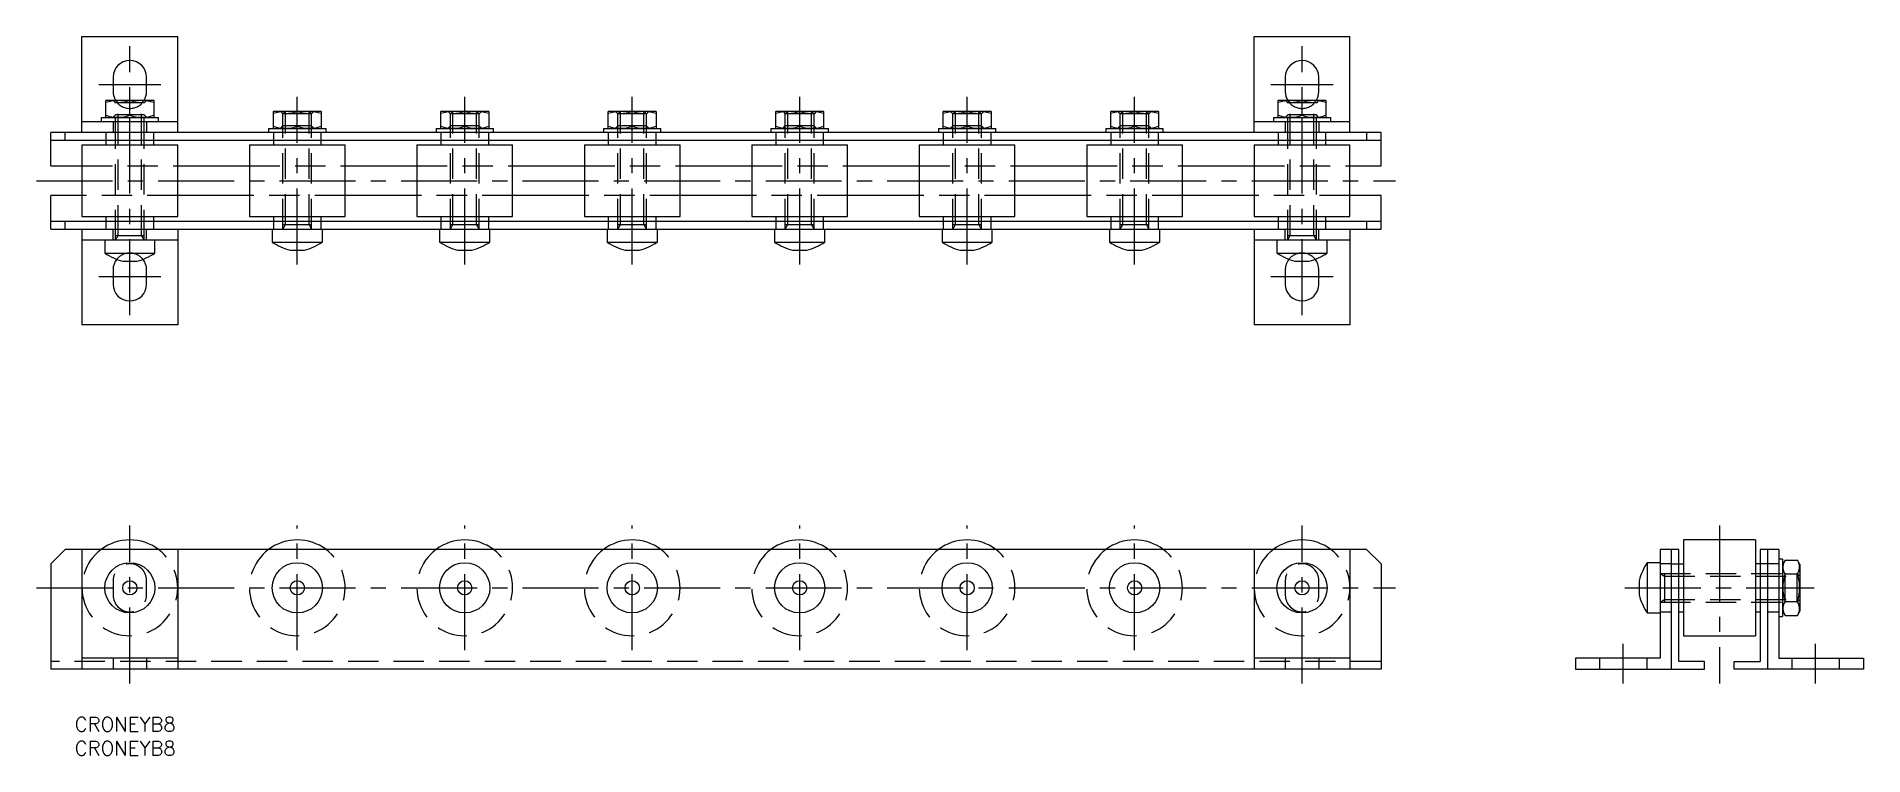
# Model space of a CAD drawing. Extents: x -3 to 379, y -8 to 142.
import ezdxf

# ---------------------------------------------------------------- set-up
doc = ezdxf.new("R2010")
doc.units = 0
doc.header["$LTSCALE"] = 0.5
doc.linetypes.add('CENTER', pattern=[50.8, 31.75, -6.35, 6.35, -6.35])
doc.linetypes.add('DASHED', pattern=[19.05, 12.7, -6.35])
for name, color, linetype in [('MSM_CENTER', 1, 'CENTER'), ('MSM_CONTINUOUS', 7, 'CONTINUOUS'), ('MSM_DASHED', 4, 'DASHED'), ('MSM_PART_NUMBER', 7, 'CONTINUOUS')]:
    doc.layers.add(name, color=color, linetype=linetype)
doc.styles.get("Standard").update_dxf_attribs({"font": 'txt.shx', "height": 3, "bigfont": 'bigfont.shx'})

# ---------------------------------------------------------------- blocks, each defined once
blk = doc.blocks.new('*U45')
at = {"layer": 'MSM_PART_NUMBER'}
blk.add_text('CRONEYB8', height=3, dxfattribs=at).set_placement((5, -3))
blk = doc.blocks.new('*U46')
at = {"layer": 'MSM_PART_NUMBER'}
blk.add_text('CRONEYB8', height=3, dxfattribs=at).set_placement((5, -8))

msp = doc.modelspace()

# ---------------------------------------------------------------- linework, layer by layer
at = {"layer": 'MSM_CENTER'}
for p, q in [((16.5, 83.91), (16.5, 140.11)), ((261.5, 83.91), (261.5, 140.11)), ((10, 132.11), (23, 132.11)), ((255, 132.11), (268, 132.11)), ((51.5, 94.51), (51.5, 129.51)), ((86.5, 94.51), (86.5, 129.51)), ((121.5, 94.51), (121.5, 129.51)), ((156.5, 94.51), (156.5, 129.51)), ((191.5, 94.51), (191.5, 129.51)), ((226.5, 94.51), (226.5, 129.51)), ((-3, 112.01), (281, 112.01)), ((23, 91.91), (10, 91.91)), ((268, 91.91), (255, 91.91)), ((16.5, 7), (16.5, 40)), ((51.5, 14), (51.5, 40)), ((86.5, 14), (86.5, 40)), ((121.5, 14), (121.5, 40)), ((156.5, 14), (156.5, 40)), ((191.5, 14), (191.5, 40)), ((226.5, 14), (226.5, 40)), ((261.5, 7), (261.5, 40)), ((348.74, 40), (348.74, 7)), ((-3, 27), (281, 27)), ((328.94, 27), (368.54, 27)), ((328.64, 7), (328.64, 15.3)), ((368.84, 7), (368.84, 15.3))]:
    msp.add_line(p, q, dxfattribs=at)
at = {"layer": 'MSM_CONTINUOUS'}
for p, q in [((6.5, 122.11), (6.5, 142.11)), ((6.5, 142.11), (26.5, 142.11)), ((26.5, 122.11), (26.5, 142.11)), ((251.5, 122.11), (251.5, 142.11)), ((251.5, 142.11), (271.5, 142.11)), ((271.5, 122.11), (271.5, 142.11)), ((13, 133.61), (13, 130.61)), ((20, 130.61), (20, 133.61)), ((258, 133.61), (258, 130.61)), ((265, 130.61), (265, 133.61)), ((11.6, 128.81), (11.5, 128.75)), ((11.5, 125.27), (11.5, 128.75)), ((11.6, 128.81), (21.4, 128.81)), ((16.5, 125.72), (16.5, 128.31)), ((21.5, 128.75), (21.4, 128.81)), ((21.5, 128.75), (21.5, 125.27)), ((46.6, 126.51), (46.5, 126.45)), ((46.5, 122.97), (46.5, 126.45)), ((46.6, 126.51), (56.4, 126.51)), ((51.5, 123.42), (51.5, 126.01)), ((56.5, 126.45), (56.4, 126.51)), ((56.5, 126.45), (56.5, 122.97)), ((81.6, 126.51), (81.5, 126.45)), ((81.5, 122.97), (81.5, 126.45)), ((81.6, 126.51), (91.4, 126.51)), ((86.5, 123.42), (86.5, 126.01)), ((91.5, 126.45), (91.4, 126.51)), ((91.5, 126.45), (91.5, 122.97)), ((116.6, 126.51), (116.5, 126.45)), ((116.5, 122.97), (116.5, 126.45)), ((116.6, 126.51), (126.4, 126.51)), ((121.5, 123.42), (121.5, 126.01)), ((126.5, 126.45), (126.4, 126.51)), ((126.5, 126.45), (126.5, 122.97)), ((151.6, 126.51), (151.5, 126.45)), ((151.5, 122.97), (151.5, 126.45)), ((151.6, 126.51), (161.4, 126.51)), ((156.5, 123.42), (156.5, 126.01)), ((161.5, 126.45), (161.4, 126.51)), ((161.5, 126.45), (161.5, 122.97)), ((186.6, 126.51), (186.5, 126.45)), ((186.5, 122.97), (186.5, 126.45)), ((186.6, 126.51), (196.4, 126.51)), ((191.5, 123.42), (191.5, 126.01)), ((196.5, 126.45), (196.4, 126.51)), ((196.5, 126.45), (196.5, 122.97)), ((221.6, 126.51), (221.5, 126.45)), ((221.5, 122.97), (221.5, 126.45)), ((221.6, 126.51), (231.4, 126.51)), ((226.5, 123.42), (226.5, 126.01)), ((231.5, 126.45), (231.4, 126.51)), ((231.5, 126.45), (231.5, 122.97)), ((256.6, 128.81), (256.5, 128.75)), ((256.5, 125.27), (256.5, 128.75)), ((256.6, 128.81), (266.4, 128.81)), ((261.5, 125.72), (261.5, 128.31)), ((266.5, 128.75), (266.4, 128.81)), ((266.5, 128.75), (266.5, 125.27)), ((6.5, 124.41), (26.5, 124.41)), ((10.5, 125.21), (10.5, 124.41)), ((10.5, 125.21), (22.5, 125.21)), ((11.5, 125.27), (11.6, 125.21)), ((21.4, 125.21), (21.5, 125.27)), ((22.5, 124.41), (22.5, 125.21)), ((45.5, 122.91), (45.5, 122.11)), ((45.5, 122.91), (57.5, 122.91)), ((46.5, 122.97), (46.6, 122.91)), ((56.4, 122.91), (56.5, 122.97)), ((57.5, 122.11), (57.5, 122.91)), ((80.5, 122.91), (80.5, 122.11)), ((80.5, 122.91), (92.5, 122.91)), ((81.5, 122.97), (81.6, 122.91)), ((91.4, 122.91), (91.5, 122.97)), ((92.5, 122.11), (92.5, 122.91)), ((115.5, 122.91), (115.5, 122.11)), ((115.5, 122.91), (127.5, 122.91)), ((116.5, 122.97), (116.6, 122.91)), ((126.4, 122.91), (126.5, 122.97)), ((127.5, 122.11), (127.5, 122.91)), ((150.5, 122.91), (150.5, 122.11)), ((150.5, 122.91), (162.5, 122.91)), ((151.5, 122.97), (151.6, 122.91)), ((161.4, 122.91), (161.5, 122.97)), ((162.5, 122.11), (162.5, 122.91)), ((185.5, 122.91), (185.5, 122.11)), ((185.5, 122.91), (197.5, 122.91)), ((186.5, 122.97), (186.6, 122.91)), ((196.4, 122.91), (196.5, 122.97)), ((197.5, 122.11), (197.5, 122.91)), ((220.5, 122.91), (220.5, 122.11)), ((220.5, 122.91), (232.5, 122.91)), ((221.5, 122.97), (221.6, 122.91)), ((231.4, 122.91), (231.5, 122.97)), ((232.5, 122.11), (232.5, 122.91)), ((251.5, 124.41), (271.5, 124.41)), ((255.5, 125.21), (255.5, 124.41)), ((255.5, 125.21), (267.5, 125.21)), ((256.5, 125.27), (256.6, 125.21)), ((266.4, 125.21), (266.5, 125.27)), ((267.5, 124.41), (267.5, 125.21)), ((278, 122.11), (0, 122.11)), ((0, 115.11), (0, 122.11)), ((0, 120.51), (278, 120.51)), ((3, 120.51), (3, 122.11)), ((6.5, 119.51), (6.5, 104.51)), ((6.5, 119.51), (26.5, 119.51)), ((11.5, 120.51), (11.5, 119.51)), ((21.5, 119.51), (21.5, 120.51)), ((26.5, 104.51), (26.5, 119.51)), ((41.5, 119.51), (41.5, 104.51)), ((41.5, 119.51), (61.5, 119.51)), ((46.5, 120.51), (46.5, 119.51)), ((56.5, 119.51), (56.5, 120.51)), ((61.5, 104.51), (61.5, 119.51)), ((76.5, 119.51), (76.5, 104.51)), ((76.5, 119.51), (96.5, 119.51)), ((81.5, 120.51), (81.5, 119.51)), ((91.5, 119.51), (91.5, 120.51)), ((96.5, 104.51), (96.5, 119.51)), ((111.5, 119.51), (111.5, 104.51)), ((111.5, 119.51), (131.5, 119.51)), ((116.5, 120.51), (116.5, 119.51)), ((126.5, 119.51), (126.5, 120.51)), ((131.5, 104.51), (131.5, 119.51)), ((146.5, 119.51), (146.5, 104.51)), ((146.5, 119.51), (166.5, 119.51)), ((151.5, 120.51), (151.5, 119.51)), ((161.5, 119.51), (161.5, 120.51)), ((166.5, 104.51), (166.5, 119.51)), ((181.5, 119.51), (181.5, 104.51)), ((181.5, 119.51), (201.5, 119.51)), ((186.5, 120.51), (186.5, 119.51)), ((196.5, 119.51), (196.5, 120.51)), ((201.5, 104.51), (201.5, 119.51)), ((216.5, 119.51), (216.5, 104.51)), ((216.5, 119.51), (236.5, 119.51)), ((221.5, 120.51), (221.5, 119.51)), ((231.5, 119.51), (231.5, 120.51)), ((236.5, 104.51), (236.5, 119.51)), ((251.5, 119.51), (251.5, 104.51)), ((251.5, 119.51), (271.5, 119.51)), ((256.5, 120.51), (256.5, 119.51)), ((266.5, 119.51), (266.5, 120.51)), ((271.5, 104.51), (271.5, 119.51)), ((275, 122.11), (275, 120.51)), ((278, 115.11), (278, 122.11)), ((0, 115.11), (6.5, 115.11)), ((26.5, 115.11), (41.5, 115.11)), ((61.5, 115.11), (76.5, 115.11)), ((96.5, 115.11), (111.5, 115.11)), ((131.5, 115.11), (146.5, 115.11)), ((166.5, 115.11), (181.5, 115.11)), ((201.5, 115.11), (216.5, 115.11)), ((236.5, 115.11), (251.5, 115.11)), ((271.5, 115.11), (278, 115.11)), ((6.5, 108.91), (0, 108.91)), ((0, 101.91), (0, 108.91)), ((41.5, 108.91), (26.5, 108.91)), ((76.5, 108.91), (61.5, 108.91)), ((111.5, 108.91), (96.5, 108.91)), ((146.5, 108.91), (131.5, 108.91)), ((181.5, 108.91), (166.5, 108.91)), ((216.5, 108.91), (201.5, 108.91)), ((251.5, 108.91), (236.5, 108.91)), ((278, 108.91), (271.5, 108.91)), ((278, 101.91), (278, 108.91)), ((278, 103.51), (0, 103.51)), ((3, 101.91), (3, 103.51)), ((6.5, 104.51), (26.5, 104.51)), ((11.5, 104.51), (11.5, 103.51)), ((21.5, 103.51), (21.5, 104.51)), ((41.5, 104.51), (61.5, 104.51)), ((46.5, 104.51), (46.5, 103.51)), ((56.5, 103.51), (56.5, 104.51)), ((76.5, 104.51), (96.5, 104.51)), ((81.5, 104.51), (81.5, 103.51)), ((91.5, 103.51), (91.5, 104.51)), ((111.5, 104.51), (131.5, 104.51)), ((116.5, 104.51), (116.5, 103.51)), ((126.5, 103.51), (126.5, 104.51)), ((146.5, 104.51), (166.5, 104.51)), ((151.5, 104.51), (151.5, 103.51)), ((161.5, 103.51), (161.5, 104.51)), ((181.5, 104.51), (201.5, 104.51)), ((186.5, 104.51), (186.5, 103.51)), ((196.5, 103.51), (196.5, 104.51)), ((216.5, 104.51), (236.5, 104.51)), ((221.5, 104.51), (221.5, 103.51)), ((231.5, 103.51), (231.5, 104.51)), ((251.5, 104.51), (271.5, 104.51)), ((256.5, 104.51), (256.5, 103.51)), ((266.5, 103.51), (266.5, 104.51)), ((275, 103.51), (275, 101.91)), ((0, 101.91), (278, 101.91)), ((6.5, 101.91), (6.5, 81.91)), ((26.5, 99.61), (6.5, 99.61)), ((11.25, 99.61), (11.25, 96.9)), ((21.75, 96.9), (21.75, 99.61)), ((26.5, 101.91), (26.5, 81.91)), ((46.25, 101.91), (46.25, 99.2)), ((56.75, 99.2), (56.75, 101.91)), ((81.25, 101.91), (81.25, 99.2)), ((91.75, 99.2), (91.75, 101.91)), ((116.25, 101.91), (116.25, 99.2)), ((126.75, 99.2), (126.75, 101.91)), ((151.25, 101.91), (151.25, 99.2)), ((161.75, 99.2), (161.75, 101.91)), ((186.25, 101.91), (186.25, 99.2)), ((196.75, 99.2), (196.75, 101.91)), ((221.25, 101.91), (221.25, 99.2)), ((231.75, 99.2), (231.75, 101.91)), ((251.5, 101.91), (251.5, 81.91)), ((271.5, 99.61), (251.5, 99.61)), ((256.25, 99.61), (256.25, 96.9)), ((266.75, 96.9), (266.75, 99.61)), ((271.5, 101.91), (271.5, 81.91)), ((11.25, 96.9), (21.75, 96.9)), ((46.25, 99.2), (56.75, 99.2)), ((50.01, 97.51), (52.99, 97.51)), ((81.25, 99.2), (91.75, 99.2)), ((85.01, 97.51), (87.99, 97.51)), ((116.25, 99.2), (126.75, 99.2)), ((120.01, 97.51), (122.99, 97.51)), ((151.25, 99.2), (161.75, 99.2)), ((155.01, 97.51), (157.99, 97.51)), ((186.25, 99.2), (196.75, 99.2)), ((190.01, 97.51), (192.99, 97.51)), ((221.25, 99.2), (231.75, 99.2)), ((225.01, 97.51), (227.99, 97.51)), ((256.25, 96.9), (266.75, 96.9)), ((13, 93.41), (13, 90.41)), ((15.01, 95.21), (17.99, 95.21)), ((20, 90.41), (20, 93.41)), ((258, 93.41), (258, 90.41)), ((260.01, 95.21), (262.99, 95.21)), ((265, 90.41), (265, 93.41)), ((26.5, 81.91), (6.5, 81.91)), ((271.5, 81.91), (251.5, 81.91)), ((0, 32), (3, 35)), ((275, 35), (3, 35)), ((6.5, 35), (6.5, 10)), ((26.5, 35), (26.5, 10)), ((251.5, 35), (251.5, 10)), ((271.5, 35), (271.5, 10)), ((275, 35), (278, 32)), ((340.24, 35), (336.34, 35)), ((336.34, 35), (336.34, 12.3)), ((338.64, 35), (338.64, 10)), ((340.24, 11.6), (340.24, 35)), ((341.24, 37), (341.24, 17)), ((356.24, 37), (341.24, 37)), ((356.24, 37), (356.24, 17)), ((357.24, 35), (357.24, 11.6)), ((361.14, 35), (357.24, 35)), ((358.84, 10), (358.84, 35)), ((361.14, 35), (361.14, 12.3)), ((0, 32), (0, 10)), ((278, 32), (278, 10)), ((333.63, 32.25), (333.63, 21.75)), ((336.34, 32.25), (333.63, 32.25)), ((338.64, 32), (341.24, 32)), ((358.84, 32), (356.24, 32)), ((361.94, 33), (361.14, 33)), ((361.94, 33), (361.94, 21)), ((362.44, 32.77), (361.94, 31.9)), ((362.44, 32.77), (365.03, 32.77)), ((365.54, 31.9), (365.03, 32.77)), ((365.54, 31.9), (365.54, 22.1)), ((331.94, 28.49), (331.94, 25.51)), ((362.44, 29.89), (365.03, 29.89)), ((362.44, 24.11), (365.03, 24.11)), ((333.63, 21.75), (336.34, 21.75)), ((340.24, 22), (341.24, 22)), ((356.24, 22), (357.24, 22)), ((361.14, 21), (361.94, 21)), ((361.94, 22.1), (362.44, 21.23)), ((362.44, 21.23), (365.03, 21.23)), ((365.03, 21.23), (365.54, 22.1)), ((341.24, 17), (356.24, 17)), ((26.5, 12.3), (6.5, 12.3)), ((271.5, 12.3), (251.5, 12.3)), ((336.34, 12.3), (318.64, 12.3)), ((318.64, 12.3), (318.64, 10)), ((345.64, 11.6), (340.24, 11.6)), ((345.64, 10), (345.64, 11.6)), ((351.84, 11.6), (357.24, 11.6)), ((351.84, 10), (351.84, 11.6)), ((361.14, 12.3), (378.84, 12.3)), ((378.84, 12.3), (378.84, 10)), ((278, 10), (0, 10)), ((318.64, 10), (345.64, 10)), ((378.84, 10), (351.84, 10))]:
    msp.add_line(p, q, dxfattribs=at)
for centre, radius in [((16.5, 27), 5.25), ((51.5, 27), 5.25), ((86.5, 27), 5.25), ((121.5, 27), 5.25), ((156.5, 27), 5.25), ((191.5, 27), 5.25), ((226.5, 27), 5.25), ((261.5, 27), 5.25), ((16.5, 27), 1.49), ((51.5, 27), 1.49), ((86.5, 27), 1.49), ((121.5, 27), 1.49), ((156.5, 27), 1.49), ((191.5, 27), 1.49), ((226.5, 27), 1.49), ((261.5, 27), 1.49)]:
    msp.add_circle(centre, radius, dxfattribs=at)
for centre, radius, start, end in [((16.5, 133.61), 3.5, 0, 180), ((261.5, 133.61), 3.5, 0, 180), ((16.5, 130.61), 3.5, 180, 210.9497), ((16.5, 130.61), 3.5, 329.0503, 0), ((261.5, 130.61), 3.5, 180, 210.9497), ((261.5, 130.61), 3.5, 329.0503, 0), ((14, 121.38), 7.37, 70.1592, 109.8408), ((19, 121.38), 7.37, 70.1592, 109.8408), ((49, 119.08), 7.37, 70.1592, 109.8408), ((54, 119.08), 7.37, 70.1592, 109.8408), ((84, 119.08), 7.37, 70.1592, 109.8408), ((89, 119.08), 7.37, 70.1592, 109.8408), ((119, 119.08), 7.37, 70.1592, 109.8408), ((124, 119.08), 7.37, 70.1592, 109.8408), ((154, 119.08), 7.37, 70.1592, 109.8408), ((159, 119.08), 7.37, 70.1592, 109.8408), ((189, 119.08), 7.37, 70.1592, 109.8408), ((194, 119.08), 7.37, 70.1592, 109.8408), ((224, 119.08), 7.37, 70.1592, 109.8408), ((229, 119.08), 7.37, 70.1592, 109.8408), ((259, 121.38), 7.37, 70.1592, 109.8408), ((264, 121.38), 7.37, 70.1592, 109.8408), ((14, 132.64), 7.37, 250.1592, 289.8408), ((19, 132.64), 7.37, 250.1592, 289.8408), ((49, 130.34), 7.37, 250.1592, 289.8408), ((54, 130.34), 7.37, 250.1592, 289.8408), ((84, 130.34), 7.37, 250.1592, 289.8408), ((89, 130.34), 7.37, 250.1592, 289.8408), ((119, 130.34), 7.37, 250.1592, 289.8408), ((124, 130.34), 7.37, 250.1592, 289.8408), ((154, 130.34), 7.37, 250.1592, 289.8408), ((159, 130.34), 7.37, 250.1592, 289.8408), ((189, 130.34), 7.37, 250.1592, 289.8408), ((194, 130.34), 7.37, 250.1592, 289.8408), ((224, 130.34), 7.37, 250.1592, 289.8408), ((229, 130.34), 7.37, 250.1592, 289.8408), ((259, 132.64), 7.37, 250.1592, 289.8408), ((264, 132.64), 7.37, 250.1592, 289.8408), ((18.04, 106.95), 12.12, 235.9445, 255.5214), ((16.5, 93.41), 3.5, 141.2477, 180), ((14.96, 106.95), 12.12, 284.4786, 304.0555), ((16.5, 93.41), 3.5, 0, 38.7523), ((53.04, 109.25), 12.12, 235.9445, 255.5214), ((49.96, 109.25), 12.12, 284.4786, 304.0555), ((88.04, 109.25), 12.12, 235.9445, 255.5214), ((84.96, 109.25), 12.12, 284.4786, 304.0555), ((123.04, 109.25), 12.12, 235.9445, 255.5214), ((119.96, 109.25), 12.12, 284.4786, 304.0555), ((158.04, 109.25), 12.12, 235.9445, 255.5214), ((154.96, 109.25), 12.12, 284.4786, 304.0555), ((193.04, 109.25), 12.12, 235.9445, 255.5214), ((189.96, 109.25), 12.12, 284.4786, 304.0555), ((228.04, 109.25), 12.12, 235.9445, 255.5214), ((224.96, 109.25), 12.12, 284.4786, 304.0555), ((263.04, 106.95), 12.12, 235.9445, 255.5214), ((261.5, 93.41), 3.5, 141.2477, 180), ((259.96, 106.95), 12.12, 284.4786, 304.0555), ((261.5, 93.41), 3.5, 0, 38.7523), ((16.5, 90.41), 3.5, 180, 0), ((261.5, 90.41), 3.5, 180, 0), ((16.5, 27), 10, 53.1301, 126.8699), ((51.5, 27), 10, 53.1301, 126.8699), ((86.5, 27), 10, 53.1301, 126.8699), ((121.5, 27), 10, 53.1301, 126.8699), ((156.5, 27), 10, 53.1301, 126.8699), ((191.5, 27), 10, 53.1301, 126.8699), ((226.5, 27), 10, 53.1301, 126.8699), ((261.5, 27), 10, 53.1301, 126.8699), ((343.67, 25.46), 12.12, 145.9445, 165.5214), ((364.55, 31.33), 2.56, 154.3574, 214.3573), ((362.92, 31.33), 2.56, 325.6427, 25.6426), ((371.6, 27), 9.61, 162.5124, 197.4876), ((355.87, 27), 9.61, 342.5124, 17.4876), ((343.67, 28.54), 12.12, 194.4786, 214.0555), ((364.55, 22.67), 2.56, 145.6427, 205.6426), ((362.92, 22.67), 2.56, 334.3574, 34.3573)]:
    msp.add_arc(centre, radius, start, end, dxfattribs=at)
at = {"layer": 'MSM_DASHED'}
for p, q in [((12.96, 128.81), (13.5, 128.27)), ((14.04, 128.81), (13.5, 128.27)), ((19.5, 128.27), (13.5, 128.27)), ((13.5, 99.61), (13.5, 128.27)), ((14.04, 100.55), (14.04, 128.81)), ((18.96, 128.81), (19.5, 128.27)), ((18.96, 100.55), (18.96, 128.81)), ((20.04, 128.81), (19.5, 128.27)), ((19.5, 99.61), (19.5, 128.27)), ((47.96, 126.51), (48.5, 125.97)), ((49.04, 126.51), (48.5, 125.97)), ((49.04, 102.85), (49.04, 126.51)), ((53.96, 126.51), (54.5, 125.97)), ((53.96, 102.85), (53.96, 126.51)), ((55.04, 126.51), (54.5, 125.97)), ((82.96, 126.51), (83.5, 125.97)), ((84.04, 126.51), (83.5, 125.97)), ((84.04, 102.85), (84.04, 126.51)), ((88.96, 126.51), (89.5, 125.97)), ((88.96, 102.85), (88.96, 126.51)), ((90.04, 126.51), (89.5, 125.97)), ((117.96, 126.51), (118.5, 125.97)), ((119.04, 126.51), (118.5, 125.97)), ((119.04, 102.85), (119.04, 126.51)), ((123.96, 126.51), (124.5, 125.97)), ((123.96, 102.85), (123.96, 126.51)), ((125.04, 126.51), (124.5, 125.97)), ((152.96, 126.51), (153.5, 125.97)), ((154.04, 126.51), (153.5, 125.97)), ((154.04, 102.85), (154.04, 126.51)), ((158.96, 126.51), (159.5, 125.97)), ((158.96, 102.85), (158.96, 126.51)), ((160.04, 126.51), (159.5, 125.97)), ((187.96, 126.51), (188.5, 125.97)), ((189.04, 126.51), (188.5, 125.97)), ((189.04, 102.85), (189.04, 126.51)), ((193.96, 126.51), (194.5, 125.97)), ((193.96, 102.85), (193.96, 126.51)), ((195.04, 126.51), (194.5, 125.97)), ((222.96, 126.51), (223.5, 125.97)), ((224.04, 126.51), (223.5, 125.97)), ((224.04, 102.85), (224.04, 126.51)), ((228.96, 126.51), (229.5, 125.97)), ((228.96, 102.85), (228.96, 126.51)), ((230.04, 126.51), (229.5, 125.97)), ((257.96, 128.81), (258.5, 128.27)), ((259.04, 128.81), (258.5, 128.27)), ((258.5, 99.61), (258.5, 128.27)), ((264.5, 128.27), (258.5, 128.27)), ((259.04, 100.55), (259.04, 128.81)), ((263.96, 100.55), (263.96, 128.81)), ((263.96, 128.81), (264.5, 128.27)), ((265.04, 128.81), (264.5, 128.27)), ((264.5, 99.61), (264.5, 128.27)), ((12.96, 125.21), (13.5, 125.75)), ((13, 124.41), (13, 122.11)), ((19.5, 125.75), (13.5, 125.75)), ((20.04, 125.21), (19.5, 125.75)), ((20, 124.41), (20, 122.11)), ((47.96, 122.91), (48.5, 123.45)), ((54.5, 125.97), (48.5, 125.97)), ((48.5, 101.91), (48.5, 125.97)), ((54.5, 123.45), (48.5, 123.45)), ((54.5, 101.91), (54.5, 125.97)), ((55.04, 122.91), (54.5, 123.45)), ((82.96, 122.91), (83.5, 123.45)), ((89.5, 125.97), (83.5, 125.97)), ((83.5, 101.91), (83.5, 125.97)), ((89.5, 123.45), (83.5, 123.45)), ((89.5, 101.91), (89.5, 125.97)), ((90.04, 122.91), (89.5, 123.45)), ((117.96, 122.91), (118.5, 123.45)), ((124.5, 125.97), (118.5, 125.97)), ((118.5, 101.91), (118.5, 125.97)), ((124.5, 123.45), (118.5, 123.45)), ((124.5, 101.91), (124.5, 125.97)), ((125.04, 122.91), (124.5, 123.45)), ((152.96, 122.91), (153.5, 123.45)), ((159.5, 125.97), (153.5, 125.97)), ((153.5, 101.91), (153.5, 125.97)), ((159.5, 123.45), (153.5, 123.45)), ((159.5, 101.91), (159.5, 125.97)), ((160.04, 122.91), (159.5, 123.45)), ((187.96, 122.91), (188.5, 123.45)), ((194.5, 125.97), (188.5, 125.97)), ((188.5, 101.91), (188.5, 125.97)), ((194.5, 123.45), (188.5, 123.45)), ((194.5, 101.91), (194.5, 125.97)), ((195.04, 122.91), (194.5, 123.45)), ((222.96, 122.91), (223.5, 123.45)), ((229.5, 125.97), (223.5, 125.97)), ((223.5, 101.91), (223.5, 125.97)), ((229.5, 123.45), (223.5, 123.45)), ((229.5, 101.91), (229.5, 125.97)), ((230.04, 122.91), (229.5, 123.45)), ((257.96, 125.21), (258.5, 125.75)), ((258, 124.41), (258, 122.11)), ((264.5, 125.75), (258.5, 125.75)), ((265.04, 125.21), (264.5, 125.75)), ((265, 124.41), (265, 122.11)), ((11.5, 122.11), (11.5, 120.51)), ((21.5, 120.51), (21.5, 122.11)), ((46.5, 122.11), (46.5, 120.51)), ((56.5, 120.51), (56.5, 122.11)), ((81.5, 122.11), (81.5, 120.51)), ((91.5, 120.51), (91.5, 122.11)), ((116.5, 122.11), (116.5, 120.51)), ((126.5, 120.51), (126.5, 122.11)), ((151.5, 122.11), (151.5, 120.51)), ((161.5, 120.51), (161.5, 122.11)), ((186.5, 122.11), (186.5, 120.51)), ((196.5, 120.51), (196.5, 122.11)), ((221.5, 122.11), (221.5, 120.51)), ((231.5, 120.51), (231.5, 122.11)), ((256.5, 122.11), (256.5, 120.51)), ((266.5, 120.51), (266.5, 122.11)), ((6.5, 115.11), (26.5, 115.11)), ((41.5, 115.11), (61.5, 115.11)), ((76.5, 115.11), (96.5, 115.11)), ((111.5, 115.11), (131.5, 115.11)), ((146.5, 115.11), (166.5, 115.11)), ((181.5, 115.11), (201.5, 115.11)), ((216.5, 115.11), (236.5, 115.11)), ((251.5, 115.11), (271.5, 115.11)), ((26.5, 108.91), (6.5, 108.91)), ((61.5, 108.91), (41.5, 108.91)), ((96.5, 108.91), (76.5, 108.91)), ((131.5, 108.91), (111.5, 108.91)), ((166.5, 108.91), (146.5, 108.91)), ((201.5, 108.91), (181.5, 108.91)), ((236.5, 108.91), (216.5, 108.91)), ((271.5, 108.91), (251.5, 108.91)), ((11.5, 103.51), (11.5, 101.91)), ((21.5, 101.91), (21.5, 103.51)), ((46.5, 103.51), (46.5, 101.91)), ((56.5, 101.91), (56.5, 103.51)), ((81.5, 103.51), (81.5, 101.91)), ((91.5, 101.91), (91.5, 103.51)), ((116.5, 103.51), (116.5, 101.91)), ((126.5, 101.91), (126.5, 103.51)), ((151.5, 103.51), (151.5, 101.91)), ((161.5, 101.91), (161.5, 103.51)), ((186.5, 103.51), (186.5, 101.91)), ((196.5, 101.91), (196.5, 103.51)), ((221.5, 103.51), (221.5, 101.91)), ((231.5, 101.91), (231.5, 103.51)), ((256.5, 103.51), (256.5, 101.91)), ((266.5, 101.91), (266.5, 103.51)), ((13, 99.61), (13, 101.91)), ((13.5, 100.55), (19.5, 100.55)), ((13.5, 99.61), (14.04, 100.55)), ((19.5, 99.61), (18.96, 100.55)), ((20, 99.61), (20, 101.91)), ((48.5, 102.85), (54.5, 102.85)), ((48.5, 101.91), (49.04, 102.85)), ((54.5, 101.91), (53.96, 102.85)), ((83.5, 102.85), (89.5, 102.85)), ((83.5, 101.91), (84.04, 102.85)), ((89.5, 101.91), (88.96, 102.85)), ((118.5, 102.85), (124.5, 102.85)), ((118.5, 101.91), (119.04, 102.85)), ((124.5, 101.91), (123.96, 102.85)), ((153.5, 102.85), (159.5, 102.85)), ((153.5, 101.91), (154.04, 102.85)), ((159.5, 101.91), (158.96, 102.85)), ((188.5, 102.85), (194.5, 102.85)), ((188.5, 101.91), (189.04, 102.85)), ((194.5, 101.91), (193.96, 102.85)), ((223.5, 102.85), (229.5, 102.85)), ((223.5, 101.91), (224.04, 102.85)), ((229.5, 101.91), (228.96, 102.85)), ((258, 99.61), (258, 101.91)), ((258.5, 99.61), (259.04, 100.55)), ((258.5, 100.55), (264.5, 100.55)), ((264.5, 99.61), (263.96, 100.55)), ((265, 99.61), (265, 101.91)), ((338.64, 32), (336.34, 32)), ((361.14, 32), (358.84, 32)), ((13, 28.5), (13, 25.5)), ((20, 25.5), (20, 28.5)), ((258, 28.5), (258, 25.5)), ((265, 25.5), (265, 28.5)), ((336.34, 30), (365, 30)), ((336.34, 30), (337.27, 29.46)), ((337.27, 30), (337.27, 24)), ((337.27, 29.46), (365.54, 29.46)), ((361.94, 30.54), (362.48, 30)), ((362.48, 24), (362.48, 30)), ((365.54, 30.54), (365, 30)), ((365, 24), (365, 30)), ((365.54, 29.46), (365, 30)), ((336.34, 24), (337.27, 24.54)), ((336.34, 24), (365, 24)), ((337.27, 24.54), (365.54, 24.54)), ((361.94, 23.46), (362.48, 24)), ((365.54, 24.54), (365, 24)), ((365.54, 23.46), (365, 24)), ((336.34, 22), (338.64, 22)), ((358.84, 22), (361.14, 22)), ((278, 11.6), (0, 11.6)), ((13, 12.3), (13, 10)), ((20, 12.3), (20, 10)), ((258, 12.3), (258, 10)), ((265, 12.3), (265, 10)), ((323.64, 12.3), (323.64, 10)), ((333.64, 10), (333.64, 12.3)), ((363.84, 12.3), (363.84, 10)), ((373.84, 10), (373.84, 12.3))]:
    msp.add_line(p, q, dxfattribs=at)
for centre, radius, start, end in [((16.5, 130.61), 3.5, 210.9497, 329.0503), ((261.5, 130.61), 3.5, 210.9497, 329.0503), ((16.5, 93.41), 3.5, 38.7523, 141.2477), ((261.5, 93.41), 3.5, 38.7523, 141.2477), ((16.5, 27), 10, 126.8699, 53.1301), ((51.5, 27), 10, 126.8699, 53.1301), ((86.5, 27), 10, 126.8699, 53.1301), ((121.5, 27), 10, 126.8699, 53.1301), ((156.5, 27), 10, 126.8699, 53.1301), ((191.5, 27), 10, 126.8699, 53.1301), ((226.5, 27), 10, 126.8699, 53.1301), ((261.5, 27), 10, 126.8699, 53.1301), ((16.5, 28.5), 3.5, 0, 180), ((261.5, 28.5), 3.5, 0, 180), ((16.5, 25.5), 3.5, 180, 0), ((261.5, 25.5), 3.5, 180, 0)]:
    msp.add_arc(centre, radius, start, end, dxfattribs=at)

# ---------------------------------------------------------------- block references
at = {"layer": 'MSM_CONTINUOUS'}
for name in ['*U45', '*U46']:
    msp.add_blockref(name, (0, 0), dxfattribs=at)

doc.saveas('drawing.dxf')
